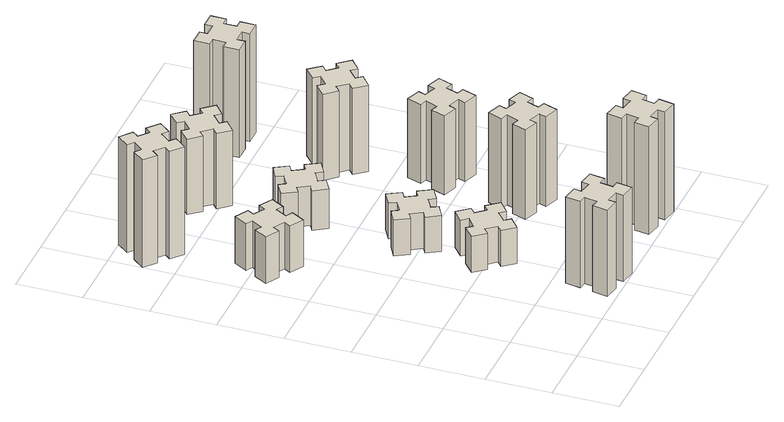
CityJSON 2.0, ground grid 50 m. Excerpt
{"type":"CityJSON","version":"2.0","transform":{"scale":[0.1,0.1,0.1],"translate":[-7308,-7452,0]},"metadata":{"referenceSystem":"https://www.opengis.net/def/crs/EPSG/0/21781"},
"CityObjects":{
"building1":{"type":"Building","attributes":{"class":"1000","function":"1000","usage":"1000","yearOfConstruction":2016,"roofType":"1000","measuredHeight":72,"storeysAboveGround":30,"storeysBelowGround":0},"geometry":[{"type":"Solid","lod":"1","boundaries":[[[[0,1,2,3,4,5,6,7,8,9,10,11,12,13,14,15,16,17,18,19]],[[17,16,20,21]],[[16,15,22,20]],[[15,14,23,22]],[[14,13,24,23]],[[13,12,25,24]],[[12,11,26,25]],[[11,10,27,26]],[[10,9,28,27]],[[9,8,29,28]],[[8,7,30,29]],[[7,6,31,30]],[[6,5,32,31]],[[5,4,33,32]],[[4,3,34,33]],[[3,2,35,34]],[[2,1,36,35]],[[1,0,37,36]],[[0,19,38,37]],[[19,18,39,38]],[[18,17,21,39]],[[24,25,26,27,28,29,30,31,32,33,34,35,36,37,38,39,21,20,22,23]]]]}]},
"building2":{"type":"Building","attributes":{"class":"1000","function":"1000","usage":"1000","yearOfConstruction":2016,"roofType":"1000","measuredHeight":39,"storeysAboveGround":30,"storeysBelowGround":0},"geometry":[{"type":"Solid","lod":"1","boundaries":[[[[40,41,42,43,44,45,46,47,48,49,50,51,52,53,54,55,56,57,58,59]],[[57,56,60,61]],[[56,55,62,60]],[[55,54,63,62]],[[54,53,64,63]],[[53,52,65,64]],[[52,51,66,65]],[[51,50,67,66]],[[50,49,68,67]],[[49,48,69,68]],[[48,47,70,69]],[[47,46,71,70]],[[46,45,72,71]],[[45,44,73,72]],[[44,43,74,73]],[[43,42,75,74]],[[42,41,76,75]],[[41,40,77,76]],[[40,59,78,77]],[[59,58,79,78]],[[58,57,61,79]],[[64,65,66,67,68,69,70,71,72,73,74,75,76,77,78,79,61,60,62,63]]]]}]},
"building3":{"type":"Building","attributes":{"class":"1000","function":"1000","usage":"1000","yearOfConstruction":2016,"roofType":"1000","measuredHeight":90,"storeysAboveGround":30,"storeysBelowGround":0},"geometry":[{"type":"Solid","lod":"1","boundaries":[[[[80,81,82,83,84,85,86,87,88,89,90,91,92,93,94,95,96,97,98,99]],[[97,96,100,101]],[[96,95,102,100]],[[95,94,103,102]],[[94,93,104,103]],[[93,92,105,104]],[[92,91,106,105]],[[91,90,107,106]],[[90,89,108,107]],[[89,88,109,108]],[[88,87,110,109]],[[87,86,111,110]],[[86,85,112,111]],[[85,84,113,112]],[[84,83,114,113]],[[83,82,115,114]],[[82,81,116,115]],[[81,80,117,116]],[[80,99,118,117]],[[99,98,119,118]],[[98,97,101,119]],[[104,105,106,107,108,109,110,111,112,113,114,115,116,117,118,119,101,100,102,103]]]]}]},
"building4":{"type":"Building","attributes":{"class":"1000","function":"1000","usage":"1000","yearOfConstruction":2016,"roofType":"1000","measuredHeight":30,"storeysAboveGround":30,"storeysBelowGround":0},"geometry":[{"type":"Solid","lod":"1","boundaries":[[[[120,121,122,123,124,125,126,127,128,129,130,131,132,133,134,135,136,137,138,139]],[[137,136,140,141]],[[136,135,142,140]],[[135,134,143,142]],[[134,133,144,143]],[[133,132,145,144]],[[132,131,146,145]],[[131,130,147,146]],[[130,129,148,147]],[[129,128,149,148]],[[128,127,150,149]],[[127,126,151,150]],[[126,125,152,151]],[[125,124,153,152]],[[124,123,154,153]],[[123,122,155,154]],[[122,121,156,155]],[[121,120,157,156]],[[120,139,158,157]],[[139,138,159,158]],[[138,137,141,159]],[[144,145,146,147,148,149,150,151,152,153,154,155,156,157,158,159,141,140,142,143]]]]}]},
"building5":{"type":"Building","attributes":{"class":"1000","function":"1000","usage":"1000","yearOfConstruction":2016,"roofType":"1000","measuredHeight":30,"storeysAboveGround":30,"storeysBelowGround":0},"geometry":[{"type":"Solid","lod":"1","boundaries":[[[[160,161,162,163,164,165,166,167,168,169,170,171,172,173,174,175,176,177,178,179]],[[177,176,180,181]],[[176,175,182,180]],[[175,174,183,182]],[[174,173,184,183]],[[173,172,185,184]],[[172,171,186,185]],[[171,170,187,186]],[[170,169,188,187]],[[169,168,189,188]],[[168,167,190,189]],[[167,166,191,190]],[[166,165,192,191]],[[165,164,193,192]],[[164,163,194,193]],[[163,162,195,194]],[[162,161,196,195]],[[161,160,197,196]],[[160,179,198,197]],[[179,178,199,198]],[[178,177,181,199]],[[184,185,186,187,188,189,190,191,192,193,194,195,196,197,198,199,181,180,182,183]]]]}]},
"building6":{"type":"Building","attributes":{"class":"1000","function":"1000","usage":"1000","yearOfConstruction":2016,"roofType":"1000","measuredHeight":33,"storeysAboveGround":30,"storeysBelowGround":0},"geometry":[{"type":"Solid","lod":"1","boundaries":[[[[200,201,202,203,204,205,206,207,208,209,210,211,212,213,214,215,216,217,218,219]],[[217,216,220,221]],[[216,215,222,220]],[[215,214,223,222]],[[214,213,224,223]],[[213,212,225,224]],[[212,211,226,225]],[[211,210,227,226]],[[210,209,228,227]],[[209,208,229,228]],[[208,207,230,229]],[[207,206,231,230]],[[206,205,232,231]],[[205,204,233,232]],[[204,203,234,233]],[[203,202,235,234]],[[202,201,236,235]],[[201,200,237,236]],[[200,219,238,237]],[[219,218,239,238]],[[218,217,221,239]],[[224,225,226,227,228,229,230,231,232,233,234,235,236,237,238,239,221,220,222,223]]]]}]},
"building7":{"type":"Building","attributes":{"class":"1000","function":"1000","usage":"1000","yearOfConstruction":2016,"roofType":"1000","measuredHeight":90,"storeysAboveGround":30,"storeysBelowGround":0},"geometry":[{"type":"Solid","lod":"1","boundaries":[[[[240,241,242,243,244,245,246,247,248,249,250,251,252,253,254,255,256,257,258,259]],[[257,256,260,261]],[[256,255,262,260]],[[255,254,263,262]],[[254,253,264,263]],[[253,252,265,264]],[[252,251,266,265]],[[251,250,267,266]],[[250,249,268,267]],[[249,248,269,268]],[[248,247,270,269]],[[247,246,271,270]],[[246,245,272,271]],[[245,244,273,272]],[[244,243,274,273]],[[243,242,275,274]],[[242,241,276,275]],[[241,240,277,276]],[[240,259,278,277]],[[259,258,279,278]],[[258,257,261,279]],[[264,265,266,267,268,269,270,271,272,273,274,275,276,277,278,279,261,260,262,263]]]]}]},
"building8":{"type":"Building","attributes":{"class":"1000","function":"1000","usage":"1000","yearOfConstruction":2016,"roofType":"1000","measuredHeight":63,"storeysAboveGround":30,"storeysBelowGround":0},"geometry":[{"type":"Solid","lod":"1","boundaries":[[[[280,281,282,283,284,285,286,287,288,289,290,291,292,293,294,295,296,297,298,299]],[[297,296,300,301]],[[296,295,302,300]],[[295,294,303,302]],[[294,293,304,303]],[[293,292,305,304]],[[292,291,306,305]],[[291,290,307,306]],[[290,289,308,307]],[[289,288,309,308]],[[288,287,310,309]],[[287,286,311,310]],[[286,285,312,311]],[[285,284,313,312]],[[284,283,314,313]],[[283,282,315,314]],[[282,281,316,315]],[[281,280,317,316]],[[280,299,318,317]],[[299,298,319,318]],[[298,297,301,319]],[[304,305,306,307,308,309,310,311,312,313,314,315,316,317,318,319,301,300,302,303]]]]}]},
"building9":{"type":"Building","attributes":{"class":"1000","function":"1000","usage":"1000","yearOfConstruction":2016,"roofType":"1000","measuredHeight":75,"storeysAboveGround":30,"storeysBelowGround":0},"geometry":[{"type":"Solid","lod":"1","boundaries":[[[[320,321,322,323,324,325,326,327,328,329,330,331,332,333,334,335,336,337,338,339]],[[337,336,340,341]],[[336,335,342,340]],[[335,334,343,342]],[[334,333,344,343]],[[333,332,345,344]],[[332,331,346,345]],[[331,330,347,346]],[[330,329,348,347]],[[329,328,349,348]],[[328,327,350,349]],[[327,326,351,350]],[[326,325,352,351]],[[325,324,353,352]],[[324,323,354,353]],[[323,322,355,354]],[[322,321,356,355]],[[321,320,357,356]],[[320,339,358,357]],[[339,338,359,358]],[[338,337,341,359]],[[344,345,346,347,348,349,350,351,352,353,354,355,356,357,358,359,341,340,342,343]]]]}]},
"building10":{"type":"Building","attributes":{"class":"1000","function":"1000","usage":"1000","yearOfConstruction":2016,"roofType":"1000","measuredHeight":66,"storeysAboveGround":30,"storeysBelowGround":0},"geometry":[{"type":"Solid","lod":"1","boundaries":[[[[360,361,362,363,364,365,366,367,368,369,370,371,372,373,374,375,376,377,378,379]],[[377,376,380,381]],[[376,375,382,380]],[[375,374,383,382]],[[374,373,384,383]],[[373,372,385,384]],[[372,371,386,385]],[[371,370,387,386]],[[370,369,388,387]],[[369,368,389,388]],[[368,367,390,389]],[[367,366,391,390]],[[366,365,392,391]],[[365,364,393,392]],[[364,363,394,393]],[[363,362,395,394]],[[362,361,396,395]],[[361,360,397,396]],[[360,379,398,397]],[[379,378,399,398]],[[378,377,381,399]],[[384,385,386,387,388,389,390,391,392,393,394,395,396,397,398,399,381,380,382,383]]]]}]},
"building11":{"type":"Building","attributes":{"class":"1000","function":"1000","usage":"1000","yearOfConstruction":2016,"roofType":"1000","measuredHeight":72,"storeysAboveGround":30,"storeysBelowGround":0},"geometry":[{"type":"Solid","lod":"1","boundaries":[[[[400,401,402,403,404,405,406,407,408,409,410,411,412,413,414,415,416,417,418,419]],[[417,416,420,421]],[[416,415,422,420]],[[415,414,423,422]],[[414,413,424,423]],[[413,412,425,424]],[[412,411,426,425]],[[411,410,427,426]],[[410,409,428,427]],[[409,408,429,428]],[[408,407,430,429]],[[407,406,431,430]],[[406,405,432,431]],[[405,404,433,432]],[[404,403,434,433]],[[403,402,435,434]],[[402,401,436,435]],[[401,400,437,436]],[[400,419,438,437]],[[419,418,439,438]],[[418,417,421,439]],[[424,425,426,427,428,429,430,431,432,433,434,435,436,437,438,439,421,420,422,423]]]]}]},
"building12":{"type":"Building","attributes":{"class":"1000","function":"1000","usage":"1000","yearOfConstruction":2016,"roofType":"1000","measuredHeight":90,"storeysAboveGround":30,"storeysBelowGround":0},"geometry":[{"type":"Solid","lod":"1","boundaries":[[[[440,441,442,443,444,445,446,447,448,449,450,451,452,453,454,455,456,457,458,459]],[[457,456,460,461]],[[456,455,462,460]],[[455,454,463,462]],[[454,453,464,463]],[[453,452,465,464]],[[452,451,466,465]],[[451,450,467,466]],[[450,449,468,467]],[[449,448,469,468]],[[448,447,470,469]],[[447,446,471,470]],[[446,445,472,471]],[[445,444,473,472]],[[444,443,474,473]],[[443,442,475,474]],[[442,441,476,475]],[[441,440,477,476]],[[440,459,478,477]],[[459,458,479,478]],[[458,457,461,479]],[[464,465,466,467,468,469,470,471,472,473,474,475,476,477,478,479,461,460,462,463]]]]}]}
},
"vertices":[
[886,274,0],[868,175,0],[809,186,0],[788,67,0],[907,47,0],[917,106,0],[1015,88,0],[1005,29,0],[1123,8,0],[1144,127,0],[1085,137,0],[1102,235,0],[1161,225,0],[1182,343,0],[1064,364,0],[1054,305,0],[955,322,0],[966,381,0],[847,402,0],[827,284,0],[955,322,720],[966,381,720],[1054,305,720],[1064,364,720],[1182,343,720],[1161,225,720],[1102,235,720],[1085,137,720],[1144,127,720],[1123,8,720],[1005,29,720],[1015,88,720],[917,106,720],[907,47,720],[788,67,720],[809,186,720],[868,175,720],[886,274,720],[827,284,720],[847,402,720],
[416,2327,0],[466,2414,0],[518,2384,0],[578,2488,0],[474,2548,0],[444,2496,0],[357,2546,0],[387,2598,0],[283,2658,0],[223,2554,0],[275,2524,0],[225,2437,0],[173,2467,0],[113,2363,0],[217,2303,0],[247,2355,0],[334,2305,0],[304,2253,0],[408,2193,0],[468,2297,0],[334,2305,390],[304,2253,390],[247,2355,390],[217,2303,390],[113,2363,390],[173,2467,390],[225,2437,390],[275,2524,390],[223,2554,390],[283,2658,390],[387,2598,390],[357,2546,390],[444,2496,390],[474,2548,390],[578,2488,390],[518,2384,390],[466,2414,390],[416,2327,390],[468,2297,390],[408,2193,390],
[136,3213,0],[213,3149,0],[174,3103,0],[266,3026,0],[343,3118,0],[297,3156,0],[362,3233,0],[408,3194,0],[485,3286,0],[393,3363,0],[354,3317,0],[278,3382,0],[316,3428,0],[224,3505,0],[147,3413,0],[193,3374,0],[129,3298,0],[83,3336,0],[6,3244,0],[98,3167,0],[129,3298,900],[83,3336,900],[193,3374,900],[147,3413,900],[224,3505,900],[316,3428,900],[278,3382,900],[354,3317,900],[393,3363,900],[485,3286,900],[408,3194,900],[362,3233,900],[297,3156,900],[343,3118,900],[266,3026,900],[174,3103,900],[213,3149,900],[136,3213,900],[98,3167,900],[6,3244,900],
[1018,929,0],[1094,993,0],[1133,947,0],[1225,1024,0],[1148,1116,0],[1102,1078,0],[1037,1154,0],[1083,1193,0],[1006,1285,0],[914,1208,0],[953,1162,0],[876,1097,0],[838,1143,0],[746,1066,0],[823,974,0],[869,1013,0],[933,936,0],[887,898,0],[964,806,0],[1056,883,0],[933,936,300],[887,898,300],[869,1013,300],[823,974,300],[746,1066,300],[838,1143,300],[876,1097,300],[953,1162,300],[914,1208,300],[1006,1285,300],[1083,1193,300],[1037,1154,300],[1102,1078,300],[1148,1116,300],[1225,1024,300],[1133,947,300],[1094,993,300],[1018,929,300],[1056,883,300],[964,806,300],
[865,1574,0],[915,1487,0],[863,1457,0],[923,1353,0],[1027,1413,0],[997,1465,0],[1084,1515,0],[1114,1463,0],[1218,1523,0],[1158,1627,0],[1106,1597,0],[1056,1684,0],[1108,1714,0],[1048,1818,0],[944,1758,0],[974,1706,0],[887,1656,0],[857,1708,0],[753,1648,0],[813,1544,0],[887,1656,300],[857,1708,300],[974,1706,300],[944,1758,300],[1048,1818,300],[1108,1714,300],[1056,1684,300],[1106,1597,300],[1158,1627,300],[1218,1523,300],[1114,1463,300],[1084,1515,300],[997,1465,300],[1027,1413,300],[923,1353,300],[863,1457,300],[915,1487,300],[865,1574,300],[813,1544,300],[753,1648,300],
[865,2414,0],[915,2327,0],[863,2297,0],[923,2193,0],[1027,2253,0],[997,2305,0],[1084,2355,0],[1114,2303,0],[1218,2363,0],[1158,2467,0],[1106,2437,0],[1056,2524,0],[1108,2554,0],[1048,2658,0],[944,2598,0],[974,2546,0],[887,2496,0],[857,2548,0],[753,2488,0],[813,2384,0],[887,2496,330],[857,2548,330],[974,2546,330],[944,2598,330],[1048,2658,330],[1108,2554,330],[1056,2524,330],[1106,2437,330],[1158,2467,330],[1218,2363,330],[1114,2303,330],[1084,2355,330],[997,2305,330],[1027,2253,330],[923,2193,330],[863,2297,330],[915,2327,330],[865,2414,330],[813,2384,330],[753,2488,330],
[1894,305,0],[1795,322,0],[1806,381,0],[1687,402,0],[1667,284,0],[1726,274,0],[1708,175,0],[1649,186,0],[1628,67,0],[1747,47,0],[1757,106,0],[1855,88,0],[1845,29,0],[1963,8,0],[1984,127,0],[1925,137,0],[1942,235,0],[2001,225,0],[2022,343,0],[1904,364,0],[1942,235,900],[2001,225,900],[1925,137,900],[1984,127,900],[1963,8,900],[1845,29,900],[1855,88,900],[1757,106,900],[1747,47,900],[1628,67,900],[1649,186,900],[1708,175,900],[1726,274,900],[1667,284,900],[1687,402,900],[1806,381,900],[1795,322,900],[1894,305,900],[1904,364,900],[2022,343,900],
[1102,3198,0],[1037,3274,0],[1083,3313,0],[1006,3405,0],[914,3328,0],[953,3282,0],[876,3217,0],[838,3263,0],[746,3186,0],[823,3094,0],[869,3133,0],[933,3056,0],[887,3018,0],[964,2926,0],[1056,3003,0],[1018,3049,0],[1094,3113,0],[1133,3067,0],[1225,3144,0],[1148,3236,0],[1094,3113,630],[1133,3067,630],[1018,3049,630],[1056,3003,630],[964,2926,630],[887,3018,630],[933,3056,630],[869,3133,630],[823,3094,630],[746,3186,630],[838,3263,630],[876,3217,630],[953,3282,630],[914,3328,630],[1006,3405,630],[1083,3313,630],[1037,3274,630],[1102,3198,630],[1148,3236,630],[1225,3144,630],
[1641,959,0],[1735,925,0],[1714,869,0],[1827,827,0],[1868,940,0],[1812,961,0],[1846,1055,0],[1902,1034,0],[1943,1147,0],[1830,1188,0],[1810,1132,0],[1716,1166,0],[1737,1222,0],[1624,1263,0],[1583,1150,0],[1639,1130,0],[1605,1036,0],[1549,1057,0],[1507,944,0],[1620,903,0],[1605,1036,750],[1549,1057,750],[1639,1130,750],[1583,1150,750],[1624,1263,750],[1737,1222,750],[1716,1166,750],[1810,1132,750],[1830,1188,750],[1943,1147,750],[1902,1034,750],[1846,1055,750],[1812,961,750],[1868,940,750],[1827,827,750],[1714,869,750],[1735,925,750],[1641,959,750],[1620,903,750],[1507,944,750],
[1910,1772,0],[1816,1806,0],[1837,1862,0],[1724,1903,0],[1683,1790,0],[1739,1770,0],[1705,1676,0],[1649,1697,0],[1607,1584,0],[1720,1543,0],[1741,1599,0],[1835,1565,0],[1814,1509,0],[1927,1467,0],[1968,1580,0],[1912,1601,0],[1946,1695,0],[2002,1674,0],[2043,1787,0],[1930,1828,0],[1946,1695,660],[2002,1674,660],[1912,1601,660],[1968,1580,660],[1927,1467,660],[1814,1509,660],[1835,1565,660],[1741,1599,660],[1720,1543,660],[1607,1584,660],[1649,1697,660],[1705,1676,660],[1739,1770,660],[1683,1790,660],[1724,1903,660],[1837,1862,660],[1816,1806,660],[1910,1772,660],[1930,1828,660],[2043,1787,660],
[1609,2393,0],[1673,2316,0],[1627,2278,0],[1704,2186,0],[1796,2263,0],[1758,2309,0],[1834,2373,0],[1873,2327,0],[1965,2404,0],[1888,2496,0],[1842,2458,0],[1777,2534,0],[1823,2573,0],[1746,2665,0],[1654,2588,0],[1693,2542,0],[1616,2477,0],[1578,2523,0],[1486,2446,0],[1563,2354,0],[1616,2477,720],[1578,2523,720],[1693,2542,720],[1654,2588,720],[1746,2665,720],[1823,2573,720],[1777,2534,720],[1842,2458,720],[1888,2496,720],[1965,2404,720],[1873,2327,720],[1834,2373,720],[1758,2309,720],[1796,2263,720],[1704,2186,720],[1627,2278,720],[1673,2316,720],[1609,2393,720],[1563,2354,720],[1486,2446,720],
[1675,3155,0],[1775,3155,0],[1775,3095,0],[1895,3095,0],[1895,3215,0],[1835,3215,0],[1835,3315,0],[1895,3315,0],[1895,3435,0],[1775,3435,0],[1775,3375,0],[1675,3375,0],[1675,3435,0],[1555,3435,0],[1555,3315,0],[1615,3315,0],[1615,3215,0],[1555,3215,0],[1555,3095,0],[1675,3095,0],[1615,3215,900],[1555,3215,900],[1615,3315,900],[1555,3315,900],[1555,3435,900],[1675,3435,900],[1675,3375,900],[1775,3375,900],[1775,3435,900],[1895,3435,900],[1895,3315,900],[1835,3315,900],[1835,3215,900],[1895,3215,900],[1895,3095,900],[1775,3095,900],[1775,3155,900],[1675,3155,900],[1675,3095,900],[1555,3095,900]
]}
